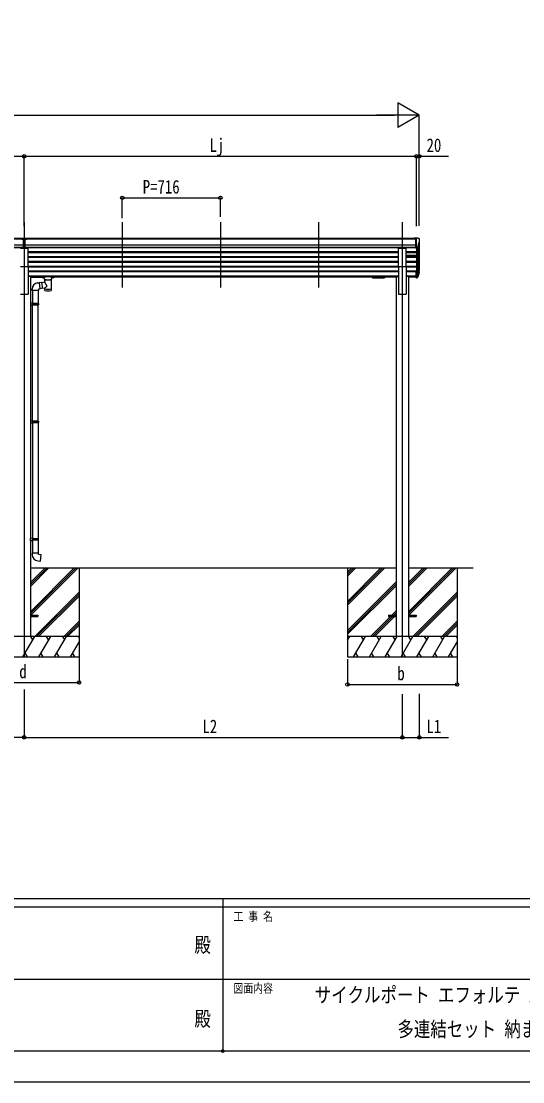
# Model space of a CAD drawing. Units: millimetres, scale not verified. Extents: x -12615 to 12615, y -8910 to 8910.
# Drawn here: x -1486 to 2176, y -8910 to -1164 of the extents above; entities that cross this region are included whole.
import ezdxf
from ezdxf.enums import TextEntityAlignment as Align

# ---------------------------------------------------------------- set-up
doc = ezdxf.new("R2010")
doc.units = ezdxf.units.MM
doc.header["$LTSCALE"] = 40
doc.header["$PDMODE"] = 32
doc.header["$PDSIZE"] = 20
for name, color, linetype in [('0-2_USER1', 3, 'Continuous'), ('0-3_YKK_12', 2, 'Continuous'), ('0-4_YKK_13', 4, 'Continuous'), ('0-5_YKK_A1', 4, 'Continuous'), ('0-6_YKK_D', 6, 'Continuous'), ('0-7_YKK_ZWAK', 7, 'Continuous')]:
    doc.layers.add(name, color=color, linetype=linetype)
doc.styles.add('ＭＳ ゴシック', font='')
doc.styles.get('ＭＳ ゴシック').set_extended_font_data('MS Gothic')

msp = doc.modelspace()

# ---------------------------------------------------------------- linework, layer by layer
at = {"layer": '0-3_YKK_12'}
for p, q in [((-1463.6, -2632.77), (-1463.6, -5807.17)), ((-747.6, -2632.77), (-747.6, -3110.28)), ((-31.6, -2632.77), (-31.6, -3110.28)), ((684.4, -2632.77), (684.4, -3110.28)), ((1296.4, -2632.77), (1296.4, -5807.17))]:
    msp.add_line(p, q, dxfattribs=at)
at = {"layer": '0-4_YKK_13'}
for p, q in [((-1480.1, -2757.19), (-1480.1, -2749.34)), ((-1480.1, -2757.19), (-1470.1, -2757.19)), ((-1463.6, -2758), (-1470.1, -2757.61)), ((-1470.1, -2759.19), (-1457.1, -2759.19)), ((-1457.1, -2757.67), (-1463.6, -2757.98)), ((-1457.1, -2820.81), (-1457.1, -2755.54)), ((1393.9, -2749.15), (1383.9, -2749.24)), ((1383.9, -2750.76), (1383.9, -2749.24)), ((1393.9, -2821.14), (1393.9, -2749.15)), ((1412.4, -2749.15), (1393.9, -2749.15)), ((1400.4, -2822.14), (1400.4, -2749.15)), ((1412.4, -2749.15), (1414.74, -2749.3)), ((1414.4, -2783.67), (1414.4, -2799.94)), ((1419.87, -2780.34), (1414.55, -2783.41)), ((1415.49, -2749.72), (1419.56, -2755.53)), ((1422.4, -2758.52), (1422.4, -2759.15)), ((-1491.1, -2822.8), (-1436.1, -2822.8)), ((-1470.1, -2800.71), (-1463.6, -2800.87)), ((-1470.1, -2819.75), (-1463.6, -2820.15)), ((-1463.6, -2800.87), (-1457.1, -2800.71)), ((-1463.6, -2820.15), (-1457.1, -2819.75)), ((-1436.1, -2954.6), (-1436.1, -2822.8)), ((1268.9, -2954.6), (1268.9, -2822.8)), ((1268.9, -2822.8), (1323.9, -2822.8)), ((1323.9, -2954.6), (1323.9, -2822.8)), ((1393.9, -2821.14), (1400.4, -2821.14)), ((1400.4, -2822.14), (1405.61, -2821.82)), ((1408.03, -2820.32), (1417.03, -2804.73)), ((-1491.1, -2954.6), (-1436.1, -2954.6)), ((1268.9, -2954.6), (1323.9, -2954.6)), ((1393.9, -2995.55), (1393.9, -3036.91)), ((1400.4, -2982.88), (1400.4, -3037.65)), ((1406.84, -3027.23), (1414.59, -3011.82)), ((1416.04, -3012.18), (1407.85, -3028.36)), ((1416.66, -3012.75), (1407.85, -3036.29)), ((1418.71, -2995.69), (1415.43, -3002.75)), ((1419.31, -2997.07), (1415.43, -3005.01)), ((1416.99, -3008.34), (1416.66, -3012.75)), ((-1366.96, -3075.69), (-1354.44, -3074.14)), ((-1337.93, -3073.55), (-1354.27, -3076.08)), ((-1338.22, -3071.67), (-1313, -3067.76)), ((-1338.22, -3071.67), (-1331.2, -3116.93)), ((-1333.6, -3027.46), (-1333.6, -3038.22)), ((-1248.6, -3026.79), (-1331.6, -3026.79)), ((-1248.6, -3028.97), (-1331.6, -3028.97)), ((-1317.1, -3038.88), (-1331.6, -3038.88)), ((-1317.1, -3045.69), (-1317.1, -3035.41)), ((-1313, -3067.76), (-1313, -3050.18)), ((-1267.2, -3050.19), (-1267.18, -3130.48)), ((-1263.1, -3045.69), (-1263.1, -3035.41)), ((-1248.6, -3038.88), (-1263.1, -3038.88)), ((-1246.6, -3027.46), (-1246.6, -3038.22)), ((-1246.6, -3027.65), (-1246.6, -3029.19)), ((1079.4, -3027.46), (1079.4, -3038.22)), ((1079.4, -3027.46), (1079.4, -3038.22)), ((1079.4, -3027.65), (1079.4, -3029.19)), ((1079.4, -3027.65), (1079.4, -3029.19)), ((1081.4, -3026.79), (1164.4, -3026.79)), ((1081.4, -3028.97), (1164.4, -3028.97)), ((1081.4, -3038.88), (1164.4, -3038.88)), ((1166.4, -3027.46), (1166.4, -3038.22)), ((1393.9, -3023.01), (1400.4, -3023.01)), ((1393.9, -3027.89), (1400.4, -3027.89)), ((1393.9, -3036.91), (1400.4, -3036.91)), ((1400.4, -3027.91), (1405.54, -3027.91)), ((1400.4, -3029.71), (1405.25, -3029.71)), ((1400.4, -3037.65), (1405.25, -3037.65)), ((-1406.36, -3131.7), (-1406.36, -3120.79)), ((-1360.36, -3131.7), (-1406.36, -3131.7)), ((-1404.4, -3131.7), (-1404.4, -3222.54)), ((-1362.4, -3131.7), (-1362.4, -3225.1)), ((-1331.49, -3115.05), (-1350.61, -3118.02)), ((-1313, -3114.1), (-1331.2, -3116.93)), ((-1313.01, -3130.48), (-1313, -3113.85)), ((-1402.4, -3222.6), (-1418.4, -3222.13)), ((-1418.4, -3222.13), (-1418.4, -3240.07)), ((-1402.4, -3239.6), (-1418.4, -3240.07)), ((-1402.4, -3224.6), (-1404.4, -3224.6)), ((-1361.4, -3225.1), (-1404.4, -3225.1)), ((-1360.4, -3227.1), (-1404.4, -3227.1)), ((-1360.4, -3235.1), (-1404.4, -3235.1)), ((-1361.4, -3237.1), (-1404.4, -3237.1)), ((-1404.4, -4081.79), (-1404.4, -3239.66)), ((-1402.4, -3224.6), (-1402.4, -3222.6)), ((-1402.4, -3239.6), (-1402.4, -3237.6)), ((-1399.92, -3227.1), (-1399.49, -3225.1)), ((-1362.4, -4084.35), (-1362.4, -3237.1)), ((-1360.4, -3227.1), (-1361.4, -3225.1)), ((-1360.4, -3235.1), (-1361.4, -3237.1)), ((-1360.4, -3227.1), (-1360.4, -3235.1)), ((-1402.4, -4081.85), (-1418.4, -4081.38)), ((-1418.4, -4081.38), (-1418.4, -4099.32)), ((-1402.4, -4098.85), (-1418.4, -4099.32)), ((-1402.4, -4083.85), (-1404.4, -4083.85)), ((-1361.4, -4084.35), (-1404.4, -4084.35)), ((-1360.4, -4086.35), (-1404.4, -4086.35)), ((-1360.4, -4094.35), (-1404.4, -4094.35)), ((-1361.4, -4096.35), (-1404.4, -4096.35)), ((-1404.4, -4098.91), (-1404.4, -4941.04)), ((-1402.4, -4083.85), (-1402.4, -4081.85)), ((-1402.4, -4098.85), (-1402.4, -4096.85)), ((-1399.92, -4086.35), (-1399.49, -4084.35)), ((-1362.4, -4096.35), (-1362.4, -4943.6)), ((-1360.4, -4086.35), (-1361.4, -4084.35)), ((-1360.4, -4094.35), (-1361.4, -4096.35)), ((-1360.4, -4086.35), (-1360.4, -4094.35)), ((-1402.4, -4941.1), (-1418.4, -4940.63)), ((-1418.4, -4958.57), (-1418.4, -4940.63)), ((-1361.4, -4943.6), (-1404.4, -4943.6)), ((-1360.4, -4945.6), (-1404.4, -4945.6)), ((-1360.4, -4953.6), (-1404.4, -4953.6)), ((-1361.4, -4955.6), (-1404.4, -4955.6)), ((-1402.4, -4956.1), (-1404.4, -4956.1)), ((-1402.4, -4941.1), (-1402.4, -4943.1)), ((-1402.4, -4956.1), (-1402.4, -4958.1)), ((-1399.92, -4953.6), (-1399.49, -4955.6)), ((-1362.4, -4955.6), (-1362.4, -5049.6)), ((-1360.4, -4945.6), (-1361.4, -4943.6)), ((-1360.4, -4953.6), (-1361.4, -4955.6)), ((-1360.4, -4953.6), (-1360.4, -4945.6)), ((-1402.4, -4958.1), (-1418.4, -4958.57)), ((-1404.4, -4958.16), (-1404.4, -5049.6)), ((-1360.4, -5049.6), (-1406.4, -5049.6)), ((-1406.4, -5049.6), (-1406.4, -5060.52)), ((-1360.4, -5059.6), (-1360.4, -5049.6)), ((-1418.4, -5502.67), (-1363.6, -5502.67)), ((-1418.4, -5511.67), (-1363.6, -5511.67)), ((-1363.6, -5502.67), (-1363.6, -5511.67)), ((1196.4, -5502.67), (1196.4, -5511.67)), ((1196.4, -5502.67), (1251.2, -5502.67)), ((1196.4, -5511.67), (1251.2, -5511.67)), ((1341.6, -5502.67), (1396.4, -5502.67)), ((1341.6, -5511.67), (1396.4, -5511.67)), ((1396.4, -5502.67), (1396.4, -5511.67))]:
    msp.add_line(p, q, dxfattribs=at)
for points in [[(-1480.1, -2749.34), (-1462.1, -2749.19), (-1447.1, -2749.32)], [(-1457.1, -2820.81), (-1463.6, -2821.21), (-1470.1, -2820.81), (-1470.1, -2755.47)], [(-1457.1, -2757.14), (-1447.1, -2757.06), (-1447.1, -2749.32)], [(-1457.1, -2801.81), (-1460.35, -2801.89), (-1463.6, -2801.97), (-1466.84, -2801.89), (-1470.1, -2801.81)], [(-1354.44, -3074.14), (-1350.44, -3119.96), (-1360.36, -3121.7), (-1360.36, -3131.7)], [(-1331.6, -3026.79), (-1331.95, -3026.8), (-1332.48, -3026.82), (-1332.93, -3026.87), (-1333.23, -3026.95), (-1333.4, -3027.05), (-1333.52, -3027.19), (-1333.59, -3027.37), (-1333.6, -3027.46)], [(-1331.6, -3038.88), (-1331.95, -3038.88), (-1332.48, -3038.85), (-1332.93, -3038.8), (-1333.23, -3038.72), (-1333.4, -3038.62), (-1333.52, -3038.48), (-1333.59, -3038.31), (-1333.6, -3038.22)], [(-1313, -3050.18), (-1313.23, -3050.08), (-1314.59, -3049.35), (-1315.7, -3048.5), (-1316.46, -3047.63), (-1316.92, -3046.74), (-1317.09, -3045.85)], [(-1263.14, -3045.63), (-1263.11, -3045.99), (-1263.36, -3046.94), (-1263.88, -3047.83), (-1264.68, -3048.67), (-1265.8, -3049.46), (-1267.2, -3050.19)], [(-1246.6, -3027.46), (-1246.64, -3027.26), (-1246.72, -3027.12), (-1246.82, -3027.03), (-1246.92, -3026.97), (-1247.04, -3026.92), (-1247.33, -3026.86), (-1247.82, -3026.81), (-1248.36, -3026.79), (-1248.6, -3026.79)], [(-1246.6, -3038.22), (-1246.64, -3038.41), (-1246.72, -3038.55), (-1246.82, -3038.64), (-1246.92, -3038.7), (-1247.04, -3038.75), (-1247.33, -3038.81), (-1247.82, -3038.86), (-1248.36, -3038.88), (-1248.6, -3038.88)], [(1079.4, -3027.46), (1079.44, -3027.26), (1079.52, -3027.12), (1079.62, -3027.03), (1079.72, -3026.97), (1079.84, -3026.92), (1080.14, -3026.86), (1080.63, -3026.81), (1081.17, -3026.79), (1081.4, -3026.79)], [(1079.4, -3027.46), (1079.44, -3027.26), (1079.52, -3027.12), (1079.62, -3027.03), (1079.72, -3026.97), (1079.84, -3026.92), (1080.14, -3026.86), (1080.63, -3026.81), (1081.17, -3026.79), (1081.4, -3026.79)], [(1079.4, -3038.22), (1079.44, -3038.41), (1079.52, -3038.55), (1079.62, -3038.64), (1079.72, -3038.7), (1079.84, -3038.75), (1080.14, -3038.81), (1080.63, -3038.86), (1081.17, -3038.88), (1081.4, -3038.88)], [(1079.4, -3038.22), (1079.44, -3038.41), (1079.52, -3038.55), (1079.62, -3038.64), (1079.72, -3038.7), (1079.84, -3038.75), (1080.14, -3038.81), (1080.63, -3038.86), (1081.17, -3038.88), (1081.4, -3038.88)], [(1164.4, -3026.79), (1164.76, -3026.8), (1165.29, -3026.82), (1165.73, -3026.87), (1166.04, -3026.95), (1166.21, -3027.05), (1166.33, -3027.19), (1166.4, -3027.37), (1166.4, -3027.46)], [(1164.4, -3038.88), (1164.76, -3038.88), (1165.29, -3038.85), (1165.73, -3038.8), (1166.04, -3038.72), (1166.21, -3038.62), (1166.33, -3038.48), (1166.4, -3038.31), (1166.4, -3038.22)], [(-1402.4, -3237.6), (-1404.4, -3237.6), (-1404.4, -3224.6)], [(-1399.92, -3227.1), (-1399.92, -3235.1), (-1399.49, -3237.1)], [(-1402.4, -4096.85), (-1404.4, -4096.85), (-1404.4, -4083.85)], [(-1399.92, -4086.35), (-1399.92, -4094.35), (-1399.49, -4096.35)], [(-1402.4, -4943.1), (-1404.4, -4943.1), (-1404.4, -4956.1)], [(-1399.92, -4953.6), (-1399.92, -4945.6), (-1399.49, -4943.6)], [(-1365.32, -5105.35), (-1344.48, -5107.17), (-1340.47, -5061.35), (-1360.4, -5059.6)]]:
    msp.add_lwpolyline(points, dxfattribs=at)
for centre, radius, start, end in [((1414.7, -2783.67), 0.3, 120, 180), ((1414.67, -2750.29), 1, 35, 86.5), ((1419.4, -2758.52), 3, 0, 87), ((1415.5, -2775.97), 6.18, 315.00103, 354.2965), ((1220.4, -2759.15), 202, 355.05096, 0), ((1405.43, -2818.82), 3, 273.5, 330), ((1414.7, -2799.94), 0.3, 180, 265.2833), ((1414.43, -2803.23), 3, 330, 85.2833), ((1389.82, -2986.19), 30.41, 341.80266, 352.8448), ((1391.22, -2987.95), 29.53, 342.01856, 353.49194), ((-1360.45, -3121.14), 45.91, 98.14944, 179.55845), ((-1361.4, -5060.52), 45, 180, 265)]:
    msp.add_arc(centre, radius, start, end, dxfattribs=at)
for centre, major_axis, ratio, start_param, end_param in [((-1439.03, -2759.5), (24.57, -1.51), 0.121868, 3.1422238, 3.1491027), ((1330.48, -2988.28), (88.05, 0), 0.90356, 5.9828017, 6.0168888), ((1415.69, -3008.34), (-1.3, 0), 0.90356, 2.9359903, 4.9130961), ((1329.77, -2992.15), (89.07, 0), 0.90356, 6.0316505, 6.077583), ((1332.54, -2981.7), (-87.93, 4.42), 0.541684, 3.060334, 3.2172517), ((1331.75, -2988.38), (89.06, 1.43), 0.57596, 6.1985533, 6.3701348), ((-1331.6, -3029.19), (-2, 0), 0.109601, 4.712389, 6.2831853), ((-1290.1, -3035.41), (-27, 0), 0.122176, 3.1415927, 6.2831853), ((-1301.1, -3045.69), (-16, 0), 0.361356, 0, 0.0194874), ((-1290.1, -3094.3), (22.81, -26.62), 0.234429, 3.1563334, 4.5976381), ((-1292.65, -3091.66), (-20.32, -22.25), 0.045535, 4.9756507, 6.2441899), ((-1290.09, -3050.64), (-22.92, 0.42), 0.07247, 0.0008089, 1.5716053), ((-1290.09, -3052.26), (-22.92, 0.42), 0.07247, 0.0008089, 1.5716053), ((-1290.11, -3050.64), (22.91, 0.42), 0.072511, 4.711586, 6.2823824), ((-1290.11, -3052.26), (22.91, 0.42), 0.072511, 4.711586, 6.2823824), ((-1248.6, -3029.19), (-2, 0), 0.109601, 3.1415927, 4.712389), ((1081.4, -3029.19), (2, 0), 0.109601, 1.5707963, 3.1415927), ((1081.4, -3029.19), (2, 0), 0.109601, 1.5707963, 3.1415927), ((1164.4, -3029.19), (2, 0), 0.109601, 0, 1.5707963), ((1405.25, -3027), (3, 0), 0.90356, 4.712389, 5.7595865), ((1405.25, -3034.94), (-3, 0), 0.90356, 1.5707963, 2.6179939), ((1405.54, -3026.55), (1.5, 0), 0.90356, 4.712389, 5.7595865), ((-1290.1, -3130.48), (-22.92, 0), 0.101955, 6.2829723, 9.4248207), ((-1290.1, -3118.04), (-22.91, 0), 0.122865, 6.2831853, 9.424778)]:
    msp.add_ellipse(centre, major_axis=major_axis, ratio=ratio, start_param=start_param, end_param=end_param, dxfattribs=at)
at = {"layer": '0-5_YKK_A1'}
for p, q in [((-1470.1, -2750.76), (-4311.1, -2750.76)), ((-1470.1, -2755.97), (-4311.1, -2755.97)), ((1393.9, -2750.76), (-1447.1, -2750.76)), ((1393.9, -2755.97), (-1447.1, -2755.97)), ((1420.4, -2779.73), (1420.4, -2982.51)), ((-1470.1, -2799.5), (-4321.1, -2799.5)), ((-1470.1, -2817.36), (-4321.1, -2817.36)), ((-1470.1, -2820.6), (-4321.1, -2820.6)), ((1393.9, -2799.5), (-1457.1, -2799.5)), ((1393.9, -2817.36), (-1457.1, -2817.36)), ((1393.9, -2820.6), (-1457.1, -2820.6)), ((1268.9, -2849.46), (-1436.1, -2849.46)), ((1268.9, -2850.95), (-1436.1, -2850.95)), ((1268.9, -2855.27), (-1436.1, -2855.27)), ((1400.4, -2849.46), (1323.9, -2849.41)), ((1400.4, -2850.95), (1323.9, -2850.95)), ((1400.4, -2855.27), (1323.9, -2855.27)), ((1400.4, -2790.26), (1400.4, -2982.88)), ((1406.4, -2821.66), (1406.41, -3027.65)), ((1415.43, -2807.5), (1415.43, -3009.22)), ((1268.9, -2884.55), (-1436.1, -2884.55)), ((1268.9, -2886.04), (-1436.1, -2886.04)), ((1268.9, -2890.36), (-1436.1, -2890.36)), ((1268.9, -2919.59), (-1436.1, -2919.59)), ((1268.9, -2921.09), (-1436.1, -2921.09)), ((1268.9, -2925.41), (-1436.1, -2925.41)), ((1400.4, -2876.23), (1323.9, -2876.23)), ((1400.4, -2884.55), (1323.9, -2884.55)), ((1400.4, -2886.04), (1323.9, -2886.04)), ((1400.4, -2890.36), (1323.9, -2890.36)), ((1400.4, -2919.59), (1323.9, -2919.54)), ((1400.4, -2921.09), (1323.9, -2921.09)), ((1400.4, -2925.41), (1323.9, -2925.41)), ((-1436.1, -2954.6), (-1436.1, -3157.17)), ((1268.9, -2954.65), (-1436.1, -2954.65)), ((1268.9, -2956.15), (-1436.1, -2956.15)), ((1268.9, -2960.46), (-1436.1, -2960.46)), ((1268.9, -2989.73), (-1436.1, -2989.73)), ((1268.9, -2991.23), (-1436.1, -2991.23)), ((1268.9, -2995.55), (-1436.1, -2995.55)), ((1268.9, -2954.6), (1268.9, -3157.17)), ((1323.9, -2954.6), (1323.9, -3157.17)), ((1400.4, -2954.65), (1323.9, -2954.6)), ((1400.4, -2956.15), (1323.9, -2956.15)), ((1400.4, -2960.46), (1323.9, -2960.46)), ((1400.4, -2989.73), (1323.9, -2989.68)), ((1400.4, -2991.23), (1323.9, -2991.23)), ((1400.4, -2995.55), (1323.9, -2995.55)), ((1268.9, -3025.58), (-1436.1, -3025.58)), ((1268.9, -3026.98), (-1436.1, -3026.98)), ((-1418.4, -3028.17), (-1436.1, -3028.17)), ((-1418.4, -3028.17), (-1418.4, -5657.17)), ((-1418.4, -3034.67), (-1333.6, -3034.67)), ((1079.4, -3034.67), (-1246.6, -3034.67)), ((1251.2, -3034.67), (1166.4, -3034.67)), ((1251.2, -3028.17), (1251.2, -5657.17)), ((1251.2, -3028.17), (1268.9, -3028.17)), ((1393.9, -3025.58), (1323.9, -3025.58)), ((1393.9, -3026.98), (1323.9, -3026.98)), ((1341.6, -3028.17), (1323.9, -3028.17)), ((1341.6, -3028.17), (1341.6, -5657.17)), ((1393.9, -3034.67), (1341.6, -3034.67)), ((-1491.1, -3157.17), (-1436.1, -3157.17)), ((1268.9, -3157.17), (1323.9, -3157.17)), ((-1418.6, -5476.65), (-1099.12, -5157.17)), ((-1418.6, -5490.79), (-1084.98, -5157.17)), ((-1418.6, -5292.8), (-1282.97, -5157.17)), ((-1418.6, -5278.66), (-1297.11, -5157.17)), ((-1418.6, -5264.52), (-1311.25, -5157.17)), ((-1418.4, -5157.17), (-942.56, -5157.17)), ((-1416.34, -5502.67), (-1070.83, -5157.17)), ((-1311.4, -5157.17), (1251.2, -5157.17)), ((-1063.8, -5157.17), (-1063.8, -5807.17)), ((896.2, -5157.17), (896.2, -5807.17)), ((896.2, -5401.35), (1140.38, -5157.17)), ((896.2, -5415.49), (1154.52, -5157.17)), ((896.2, -5429.63), (1168.67, -5157.17)), ((896.2, -5217.5), (956.53, -5157.17)), ((896.2, -5203.36), (942.39, -5157.17)), ((896.2, -5189.22), (928.25, -5157.17)), ((1341.4, -5476.65), (1660.88, -5157.17)), ((1341.4, -5490.79), (1675.02, -5157.17)), ((1341.4, -5292.8), (1477.03, -5157.17)), ((1341.4, -5278.66), (1462.89, -5157.17)), ((1341.4, -5264.52), (1448.75, -5157.17)), ((1341.6, -5157.17), (1814.44, -5157.17)), ((1343.66, -5502.67), (1689.17, -5157.17)), ((1696.2, -5157.17), (1696.2, -5807.17)), ((896.2, -5613.48), (1251, -5258.68)), ((-1386.99, -5657.17), (-1063.8, -5333.98)), ((896.2, -5627.62), (1251, -5272.82)), ((896.2, -5641.76), (1251, -5286.97)), ((1373.01, -5657.17), (1696.2, -5333.98)), ((-1372.85, -5657.17), (-1063.8, -5348.12)), ((-1358.7, -5657.17), (-1063.8, -5362.27)), ((1387.15, -5657.17), (1696.2, -5348.12)), ((1401.3, -5657.17), (1696.2, -5362.27)), ((1219.14, -5502.67), (1251, -5470.81)), ((1233.29, -5502.67), (1251, -5484.95)), ((1247.43, -5502.67), (1251, -5499.1)), ((-1174.86, -5657.17), (-1063.8, -5546.11)), ((-1160.71, -5657.17), (-1063.8, -5560.25)), ((-1146.57, -5657.17), (-1063.8, -5574.4)), ((1064.64, -5657.17), (1210.14, -5511.67)), ((1078.79, -5657.17), (1224.29, -5511.67)), ((1092.93, -5657.17), (1238.43, -5511.67)), ((1585.14, -5657.17), (1696.2, -5546.11)), ((1599.29, -5657.17), (1696.2, -5560.25)), ((1613.43, -5657.17), (1696.2, -5574.4)), ((-1063.8, -5657.17), (-1863.8, -5657.17)), ((-1472.64, -5807.17), (-1386.04, -5657.17)), ((-1401.04, -5683.15), (-1416.04, -5657.17)), ((-1357.17, -5807.17), (-1270.57, -5657.17)), ((-1285.57, -5683.15), (-1300.57, -5657.17)), ((-1241.7, -5807.17), (-1155.1, -5657.17)), ((-1185.1, -5657.17), (-1170.1, -5683.15)), ((-1126.23, -5807.17), (-1063.8, -5699.03)), ((-1069.63, -5657.17), (-1063.8, -5667.27)), ((1696.2, -5657.17), (896.2, -5657.17)), ((896.2, -5684.67), (912.08, -5657.17)), ((940.95, -5807.17), (1027.55, -5657.17)), ((1012.55, -5683.15), (997.55, -5657.17)), ((1056.42, -5807.17), (1143.02, -5657.17)), ((1128.02, -5683.15), (1113.02, -5657.17)), ((1171.89, -5807.17), (1258.49, -5657.17)), ((1243.49, -5683.15), (1228.49, -5657.17)), ((1287.36, -5807.17), (1373.96, -5657.17)), ((1358.96, -5683.15), (1343.96, -5657.17)), ((1402.83, -5807.17), (1489.43, -5657.17)), ((1474.43, -5683.15), (1459.43, -5657.17)), ((1518.3, -5807.17), (1604.9, -5657.17)), ((1574.9, -5657.17), (1589.9, -5683.15)), ((1633.77, -5807.17), (1696.2, -5699.03)), ((1690.37, -5657.17), (1696.2, -5667.27)), ((-1863.8, -5807.17), (-1063.8, -5807.17)), ((-1457.64, -5781.19), (-1442.64, -5807.17)), ((-1342.17, -5781.19), (-1327.17, -5807.17)), ((-1226.7, -5781.19), (-1211.7, -5807.17)), ((-1111.23, -5781.19), (-1096.23, -5807.17)), ((896.2, -5807.17), (1696.2, -5807.17)), ((955.95, -5781.19), (970.95, -5807.17)), ((1071.42, -5781.19), (1086.42, -5807.17)), ((1186.89, -5781.19), (1201.89, -5807.17)), ((1302.36, -5781.19), (1317.36, -5807.17)), ((1417.83, -5781.19), (1432.83, -5807.17)), ((1533.3, -5781.19), (1548.3, -5807.17)), ((1648.77, -5781.19), (1663.77, -5807.17))]:
    msp.add_line(p, q, dxfattribs=at)
at = {"layer": '0-6_YKK_D'}
for p, q in [((1420.4, -1850.76), (1264.52, -1760.76)), ((1264.52, -1760.76), (1264.52, -1940.76)), ((-7031.6, -1850.76), (1240.4, -1850.76)), ((1420.4, -1850.76), (1108.63, -1850.76)), ((1420.4, -1850.76), (1264.52, -1940.76)), ((1420.4, -2659.33), (1420.4, -1849.76)), ((-4327.6, -2150.76), (-1463.6, -2150.76)), ((-1463.6, -2660.33), (-1463.6, -2149.76)), ((-1463.6, -2660.33), (-1463.6, -2149.76)), ((-1463.6, -2150.76), (1400.4, -2150.76)), ((1400.4, -2660.33), (1400.4, -2149.76)), ((1400.4, -2660.33), (1400.4, -2149.76)), ((1420.4, -2658.33), (1420.4, -2149.76)), ((-747.6, -2603.88), (-747.6, -2452.77)), ((-747.6, -2453.77), (-31.6, -2453.77)), ((-31.6, -2592.74), (-31.6, -2452.77)), ((-1063.8, -5793.95), (-1063.8, -5994.88)), ((1696.2, -5808.17), (1696.2, -6009.1)), ((896.2, -5822.39), (896.2, -6009.1)), ((-1863.8, -5993.88), (-1063.8, -5993.88)), ((896.2, -6008.1), (1696.2, -6008.1)), ((-1463.6, -6046.15), (-1463.6, -6395.76)), ((-1463.6, -6046.15), (-1463.6, -6395.76)), ((1296.4, -6079.35), (1296.4, -6395.76)), ((1296.4, -6079.35), (1296.4, -6395.76)), ((1420.4, -6076.74), (1420.4, -6395.76)), ((-1463.6, -6394.76), (-4327.6, -6394.76)), ((-1463.6, -6394.76), (1296.4, -6394.76))]:
    msp.add_line(p, q, dxfattribs=at)
for points in [[(1400.4, -2150.76), (1420.4, -2150.76), (1633.8, -2150.76)], [(1296.4, -6394.76), (1420.4, -6394.76), (1632.4, -6394.76)]]:
    msp.add_lwpolyline(points, dxfattribs=at)
for centre in [(-1463.6, -2150.76), (-1463.6, -2150.76), (1400.4, -2150.76), (1400.4, -2150.76), (1420.4, -2150.76), (-747.6, -2453.77), (-31.6, -2453.77), (-1063.8, -5993.88), (896.2, -6008.1), (1696.2, -6008.1), (-1463.6, -6394.76), (-1463.6, -6394.76), (1296.4, -6394.76), (1296.4, -6394.76), (1420.4, -6394.76)]:
    msp.add_circle(centre, 12.75, dxfattribs=at)
at = {"layer": '0-7_YKK_ZWAK'}
for p, q in [((11685.06, -7575), (-11714.94, -7575)), ((-14.94, -7575), (-14.94, -8685)), ((-14.94, -7635), (-3914.94, -7635)), ((3885.06, -7635), (-14.94, -7635)), ((-3892.44, -8160), (-14.94, -8160)), ((-14.94, -8160), (3885.06, -8160)), ((-3914.94, -8685), (-14.94, -8685)), ((-14.94, -8685), (3885.06, -8685))]:
    msp.add_line(p, q, dxfattribs=at)
msp.add_lwpolyline([(-12615, -8910), (12615, -8910), (12615, 8910), (-12615, 8910)], close=True, dxfattribs=at)
msp.add_point((-14.94, -8685), dxfattribs=at)

# ---------------------------------------------------------------- texts
at = {"layer": '0-2_USER1', "style": 'ＭＳ ゴシック', "width": 0.8}
for s, p in [('サイクルポート エフォルテ 1500タイプ', (656.94, -8363.23)), ('多連結セット 納まり図', (1260.94, -8613.23))]:
    msp.add_text(s, height=110, dxfattribs=at).set_placement(p, align=Align.BOTTOM_LEFT)
at = {"layer": '0-6_YKK_D', "style": 'ＭＳ ゴシック', "width": 0.8}
for s, p in [('Lj', (-110.8, -2148.76)), ('20', (1473.4, -2148.76)), ('P=716', (-598.4, -2452.47)), ('d', (-1499.8, -5992.58)), ('b', (1260.2, -6006.8)), ('L2', (-162.8, -6393.46)), ('L1', (1472.7, -6393.46))]:
    msp.add_text(s, height=98.97, dxfattribs=at).set_placement(p, align=Align.BOTTOM_LEFT)
at = {"layer": '0-7_YKK_ZWAK', "style": 'ＭＳ ゴシック', "width": 0.8}
for s, height, p in [('工 事 名', 65.98, (63.81, -7755)), ('殿', 110, (-221, -7997.5)), ('図面内容', 65.98, (63.81, -8280)), ('殿', 110, (-221, -8537.5))]:
    msp.add_text(s, height=height, dxfattribs=at).set_placement(p, align=Align.BOTTOM_LEFT)

doc.saveas('drawing.dxf')
